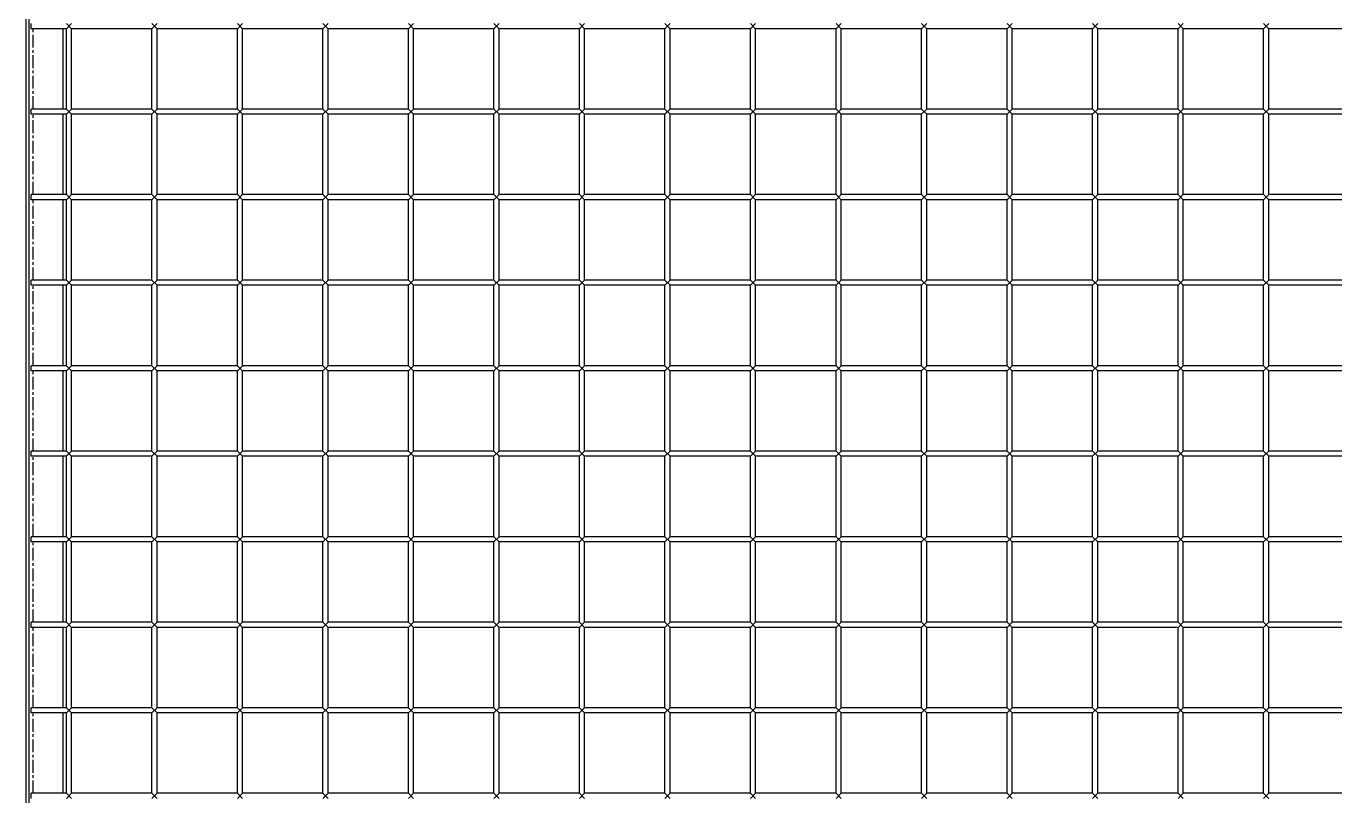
# Model space of a CAD drawing. Header units: millimetres. Extents: x -198529 to 244266, y -64 to 158464.
# Drawn here: x -172781 to -172015, y 119691 to 120141 of the extents above; entities that cross this region are included whole.
import ezdxf

# ---------------------------------------------------------------- set-up
doc = ezdxf.new("R2010")
doc.units = ezdxf.units.MM
doc.linetypes.add('CENTER', pattern=[12, 7.5, -1.5, 1.5, -1.5])
doc.layers.add('0-DCC', color=30, linetype='Continuous')

# ---------------------------------------------------------------- blocks, each defined once
blk = doc.blocks.new('DCC2850x2300(右)')
at = {"color": 0, "linetype": 'Continuous'}
for p, q in [((53810, -74478.48), (53810, -72178.48)), ((53808.5, -72230.88), (53808.5, -74426.08)), ((53086.5, -73603.48), (53083.5, -73606.48)), ((53086.5, -73606.48), (53083.5, -73603.48)), ((53136.5, -73603.48), (53133.5, -73606.48)), ((53136.5, -73606.48), (53133.5, -73603.48)), ((53186.5, -73603.48), (53183.5, -73606.48)), ((53186.5, -73606.48), (53183.5, -73603.48)), ((53236.5, -73603.48), (53233.5, -73606.48)), ((53236.5, -73606.48), (53233.5, -73603.48)), ((53286.5, -73603.48), (53283.5, -73606.48)), ((53286.5, -73606.48), (53283.5, -73603.48)), ((53336.5, -73603.48), (53333.5, -73606.48)), ((53336.5, -73606.48), (53333.5, -73603.48)), ((53386.5, -73603.48), (53383.5, -73606.48)), ((53386.5, -73606.48), (53383.5, -73603.48)), ((53436.5, -73603.48), (53433.5, -73606.48)), ((53436.5, -73606.48), (53433.5, -73603.48)), ((53486.5, -73603.48), (53483.5, -73606.48)), ((53486.5, -73606.48), (53483.5, -73603.48)), ((53536.5, -73603.48), (53533.5, -73606.48)), ((53536.5, -73606.48), (53533.5, -73603.48)), ((53583.5, -73606.48), (53586.5, -73603.48)), ((53586.5, -73606.48), (53583.5, -73603.48)), ((53633.5, -73606.48), (53636.5, -73603.48)), ((53636.5, -73606.48), (53633.5, -73603.48)), ((53683.5, -73606.48), (53686.5, -73603.48)), ((53686.5, -73606.48), (53683.5, -73603.48)), ((53733.5, -73606.48), (53736.5, -73603.48)), ((53736.5, -73606.48), (53733.5, -73603.48)), ((53783.5, -73606.48), (53786.5, -73603.48)), ((53786.5, -73606.48), (53783.5, -73603.48)), ((53807, -73606.48), (53807, -73603.48)), ((53036.5, -73606.48), (53083.5, -73606.48)), ((53083.5, -73653.48), (53083.5, -73606.48)), ((53086.5, -73653.48), (53086.5, -73606.48)), ((53086.5, -73606.48), (53133.5, -73606.48)), ((53133.5, -73653.48), (53133.5, -73606.48)), ((53136.5, -73653.48), (53136.5, -73606.48)), ((53136.5, -73606.48), (53183.5, -73606.48)), ((53183.5, -73653.48), (53183.5, -73606.48)), ((53186.5, -73653.48), (53186.5, -73606.48)), ((53186.5, -73606.48), (53233.5, -73606.48)), ((53233.5, -73653.48), (53233.5, -73606.48)), ((53236.5, -73653.48), (53236.5, -73606.48)), ((53236.5, -73606.48), (53283.5, -73606.48)), ((53283.5, -73653.48), (53283.5, -73606.48)), ((53286.5, -73653.48), (53286.5, -73606.48)), ((53286.5, -73606.48), (53333.5, -73606.48)), ((53333.5, -73653.48), (53333.5, -73606.48)), ((53336.5, -73653.48), (53336.5, -73606.48)), ((53336.5, -73606.48), (53383.5, -73606.48)), ((53383.5, -73653.48), (53383.5, -73606.48)), ((53386.5, -73653.48), (53386.5, -73606.48)), ((53386.5, -73606.48), (53433.5, -73606.48)), ((53433.5, -73653.48), (53433.5, -73606.48)), ((53436.5, -73653.48), (53436.5, -73606.48)), ((53436.5, -73606.48), (53483.5, -73606.48)), ((53483.5, -73653.48), (53483.5, -73606.48)), ((53486.5, -73653.48), (53486.5, -73606.48)), ((53486.5, -73606.48), (53533.5, -73606.48)), ((53533.5, -73653.48), (53533.5, -73606.48)), ((53536.5, -73653.48), (53536.5, -73606.48)), ((53536.5, -73606.48), (53583.5, -73606.48)), ((53583.5, -73653.48), (53583.5, -73606.48)), ((53586.5, -73653.48), (53586.5, -73606.48)), ((53586.5, -73606.48), (53633.5, -73606.48)), ((53633.5, -73653.48), (53633.5, -73606.48)), ((53636.5, -73653.48), (53636.5, -73606.48)), ((53636.5, -73606.48), (53683.5, -73606.48)), ((53683.5, -73653.48), (53683.5, -73606.48)), ((53686.5, -73653.48), (53686.5, -73606.48)), ((53686.5, -73606.48), (53733.5, -73606.48)), ((53733.5, -73653.48), (53733.5, -73606.48)), ((53736.5, -73653.48), (53736.5, -73606.48)), ((53736.5, -73606.48), (53783.5, -73606.48)), ((53783.5, -73653.48), (53783.5, -73606.48)), ((53786.5, -73653.48), (53786.5, -73606.48)), ((53786.5, -73606.48), (53807, -73606.48)), ((53788.5, -73606.48), (53788.5, -73653.48)), ((53036.5, -73653.48), (53083.5, -73653.48)), ((53036.5, -73656.48), (53083.5, -73656.48)), ((53086.5, -73653.48), (53083.5, -73656.48)), ((53086.5, -73656.48), (53083.5, -73653.48)), ((53083.5, -73703.48), (53083.5, -73656.48)), ((53086.5, -73653.48), (53133.5, -73653.48)), ((53086.5, -73703.48), (53086.5, -73656.48)), ((53086.5, -73656.48), (53133.5, -73656.48)), ((53136.5, -73653.48), (53133.5, -73656.48)), ((53136.5, -73656.48), (53133.5, -73653.48)), ((53133.5, -73703.48), (53133.5, -73656.48)), ((53136.5, -73653.48), (53183.5, -73653.48)), ((53136.5, -73703.48), (53136.5, -73656.48)), ((53136.5, -73656.48), (53183.5, -73656.48)), ((53186.5, -73653.48), (53183.5, -73656.48)), ((53186.5, -73656.48), (53183.5, -73653.48)), ((53183.5, -73703.48), (53183.5, -73656.48)), ((53186.5, -73653.48), (53233.5, -73653.48)), ((53186.5, -73703.48), (53186.5, -73656.48)), ((53186.5, -73656.48), (53233.5, -73656.48)), ((53236.5, -73653.48), (53233.5, -73656.48)), ((53236.5, -73656.48), (53233.5, -73653.48)), ((53233.5, -73703.48), (53233.5, -73656.48)), ((53236.5, -73653.48), (53283.5, -73653.48)), ((53236.5, -73703.48), (53236.5, -73656.48)), ((53236.5, -73656.48), (53283.5, -73656.48)), ((53286.5, -73653.48), (53283.5, -73656.48)), ((53286.5, -73656.48), (53283.5, -73653.48)), ((53283.5, -73703.48), (53283.5, -73656.48)), ((53286.5, -73653.48), (53333.5, -73653.48)), ((53286.5, -73703.48), (53286.5, -73656.48)), ((53286.5, -73656.48), (53333.5, -73656.48)), ((53336.5, -73653.48), (53333.5, -73656.48)), ((53336.5, -73656.48), (53333.5, -73653.48)), ((53333.5, -73703.48), (53333.5, -73656.48)), ((53336.5, -73653.48), (53383.5, -73653.48)), ((53336.5, -73703.48), (53336.5, -73656.48)), ((53336.5, -73656.48), (53383.5, -73656.48)), ((53386.5, -73653.48), (53383.5, -73656.48)), ((53386.5, -73656.48), (53383.5, -73653.48)), ((53383.5, -73703.48), (53383.5, -73656.48)), ((53386.5, -73653.48), (53433.5, -73653.48)), ((53386.5, -73703.48), (53386.5, -73656.48)), ((53386.5, -73656.48), (53433.5, -73656.48)), ((53436.5, -73653.48), (53433.5, -73656.48)), ((53436.5, -73656.48), (53433.5, -73653.48)), ((53433.5, -73703.48), (53433.5, -73656.48)), ((53436.5, -73653.48), (53483.5, -73653.48)), ((53436.5, -73703.48), (53436.5, -73656.48)), ((53436.5, -73656.48), (53483.5, -73656.48)), ((53486.5, -73653.48), (53483.5, -73656.48)), ((53486.5, -73656.48), (53483.5, -73653.48)), ((53483.5, -73703.48), (53483.5, -73656.48)), ((53486.5, -73653.48), (53533.5, -73653.48)), ((53486.5, -73703.48), (53486.5, -73656.48)), ((53486.5, -73656.48), (53533.5, -73656.48)), ((53536.5, -73653.48), (53533.5, -73656.48)), ((53536.5, -73656.48), (53533.5, -73653.48)), ((53533.5, -73703.48), (53533.5, -73656.48)), ((53536.5, -73653.48), (53583.5, -73653.48)), ((53536.5, -73703.48), (53536.5, -73656.48)), ((53536.5, -73656.48), (53583.5, -73656.48)), ((53586.5, -73653.48), (53583.5, -73656.48)), ((53586.5, -73656.48), (53583.5, -73653.48)), ((53583.5, -73703.48), (53583.5, -73656.48)), ((53586.5, -73653.48), (53633.5, -73653.48)), ((53586.5, -73703.48), (53586.5, -73656.48)), ((53586.5, -73656.48), (53633.5, -73656.48)), ((53633.5, -73656.48), (53636.5, -73653.48)), ((53636.5, -73656.48), (53633.5, -73653.48)), ((53633.5, -73703.48), (53633.5, -73656.48)), ((53636.5, -73653.48), (53683.5, -73653.48)), ((53636.5, -73703.48), (53636.5, -73656.48)), ((53636.5, -73656.48), (53683.5, -73656.48)), ((53683.5, -73656.48), (53686.5, -73653.48)), ((53686.5, -73656.48), (53683.5, -73653.48)), ((53683.5, -73703.48), (53683.5, -73656.48)), ((53686.5, -73653.48), (53733.5, -73653.48)), ((53686.5, -73703.48), (53686.5, -73656.48)), ((53686.5, -73656.48), (53733.5, -73656.48)), ((53733.5, -73656.48), (53736.5, -73653.48)), ((53736.5, -73656.48), (53733.5, -73653.48)), ((53733.5, -73703.48), (53733.5, -73656.48)), ((53736.5, -73653.48), (53783.5, -73653.48)), ((53736.5, -73703.48), (53736.5, -73656.48)), ((53736.5, -73656.48), (53783.5, -73656.48)), ((53783.5, -73656.48), (53786.5, -73653.48)), ((53786.5, -73656.48), (53783.5, -73653.48)), ((53783.5, -73703.48), (53783.5, -73656.48)), ((53786.5, -73653.48), (53807, -73653.48)), ((53786.5, -73703.48), (53786.5, -73656.48)), ((53786.5, -73656.48), (53807, -73656.48)), ((53788.5, -73656.48), (53788.5, -73703.48)), ((53807, -73656.48), (53807, -73653.48)), ((53036.5, -73703.48), (53083.5, -73703.48)), ((53086.5, -73703.48), (53083.5, -73706.48)), ((53086.5, -73706.48), (53083.5, -73703.48)), ((53086.5, -73703.48), (53133.5, -73703.48)), ((53136.5, -73703.48), (53133.5, -73706.48)), ((53136.5, -73706.48), (53133.5, -73703.48)), ((53136.5, -73703.48), (53183.5, -73703.48)), ((53186.5, -73703.48), (53183.5, -73706.48)), ((53186.5, -73706.48), (53183.5, -73703.48)), ((53186.5, -73703.48), (53233.5, -73703.48)), ((53236.5, -73703.48), (53233.5, -73706.48)), ((53236.5, -73706.48), (53233.5, -73703.48)), ((53236.5, -73703.48), (53283.5, -73703.48)), ((53286.5, -73703.48), (53283.5, -73706.48)), ((53286.5, -73706.48), (53283.5, -73703.48)), ((53286.5, -73703.48), (53333.5, -73703.48)), ((53336.5, -73703.48), (53333.5, -73706.48)), ((53336.5, -73706.48), (53333.5, -73703.48)), ((53336.5, -73703.48), (53383.5, -73703.48)), ((53386.5, -73703.48), (53383.5, -73706.48)), ((53386.5, -73706.48), (53383.5, -73703.48)), ((53386.5, -73703.48), (53433.5, -73703.48)), ((53436.5, -73703.48), (53433.5, -73706.48)), ((53436.5, -73706.48), (53433.5, -73703.48)), ((53436.5, -73703.48), (53483.5, -73703.48)), ((53486.5, -73703.48), (53483.5, -73706.48)), ((53486.5, -73706.48), (53483.5, -73703.48)), ((53486.5, -73703.48), (53533.5, -73703.48)), ((53536.5, -73703.48), (53533.5, -73706.48)), ((53536.5, -73706.48), (53533.5, -73703.48)), ((53536.5, -73703.48), (53583.5, -73703.48)), ((53586.5, -73703.48), (53583.5, -73706.48)), ((53586.5, -73706.48), (53583.5, -73703.48)), ((53586.5, -73703.48), (53633.5, -73703.48)), ((53636.5, -73703.48), (53633.5, -73706.48)), ((53636.5, -73706.48), (53633.5, -73703.48)), ((53636.5, -73703.48), (53683.5, -73703.48)), ((53683.5, -73706.48), (53686.5, -73703.48)), ((53686.5, -73706.48), (53683.5, -73703.48)), ((53686.5, -73703.48), (53733.5, -73703.48)), ((53733.5, -73706.48), (53736.5, -73703.48)), ((53736.5, -73706.48), (53733.5, -73703.48)), ((53736.5, -73703.48), (53783.5, -73703.48)), ((53783.5, -73706.48), (53786.5, -73703.48)), ((53786.5, -73706.48), (53783.5, -73703.48)), ((53786.5, -73703.48), (53807, -73703.48)), ((53807, -73706.48), (53807, -73703.48)), ((53036.5, -73706.48), (53083.5, -73706.48)), ((53083.5, -73753.48), (53083.5, -73706.48)), ((53086.5, -73753.48), (53086.5, -73706.48)), ((53086.5, -73706.48), (53133.5, -73706.48)), ((53133.5, -73753.48), (53133.5, -73706.48)), ((53136.5, -73753.48), (53136.5, -73706.48)), ((53136.5, -73706.48), (53183.5, -73706.48)), ((53183.5, -73753.48), (53183.5, -73706.48)), ((53186.5, -73753.48), (53186.5, -73706.48)), ((53186.5, -73706.48), (53233.5, -73706.48)), ((53233.5, -73753.48), (53233.5, -73706.48)), ((53236.5, -73753.48), (53236.5, -73706.48)), ((53236.5, -73706.48), (53283.5, -73706.48)), ((53283.5, -73753.48), (53283.5, -73706.48)), ((53286.5, -73753.48), (53286.5, -73706.48)), ((53286.5, -73706.48), (53333.5, -73706.48)), ((53333.5, -73753.48), (53333.5, -73706.48)), ((53336.5, -73753.48), (53336.5, -73706.48)), ((53336.5, -73706.48), (53383.5, -73706.48)), ((53383.5, -73753.48), (53383.5, -73706.48)), ((53386.5, -73753.48), (53386.5, -73706.48)), ((53386.5, -73706.48), (53433.5, -73706.48)), ((53433.5, -73753.48), (53433.5, -73706.48)), ((53436.5, -73753.48), (53436.5, -73706.48)), ((53436.5, -73706.48), (53483.5, -73706.48)), ((53483.5, -73753.48), (53483.5, -73706.48)), ((53486.5, -73753.48), (53486.5, -73706.48)), ((53486.5, -73706.48), (53533.5, -73706.48)), ((53533.5, -73753.48), (53533.5, -73706.48)), ((53536.5, -73753.48), (53536.5, -73706.48)), ((53536.5, -73706.48), (53583.5, -73706.48)), ((53583.5, -73753.48), (53583.5, -73706.48)), ((53586.5, -73753.48), (53586.5, -73706.48)), ((53586.5, -73706.48), (53633.5, -73706.48)), ((53633.5, -73753.48), (53633.5, -73706.48)), ((53636.5, -73753.48), (53636.5, -73706.48)), ((53636.5, -73706.48), (53683.5, -73706.48)), ((53683.5, -73753.48), (53683.5, -73706.48)), ((53686.5, -73753.48), (53686.5, -73706.48)), ((53686.5, -73706.48), (53733.5, -73706.48)), ((53733.5, -73753.48), (53733.5, -73706.48)), ((53736.5, -73753.48), (53736.5, -73706.48)), ((53736.5, -73706.48), (53783.5, -73706.48)), ((53783.5, -73753.48), (53783.5, -73706.48)), ((53786.5, -73753.48), (53786.5, -73706.48)), ((53786.5, -73706.48), (53807, -73706.48)), ((53788.5, -73706.48), (53788.5, -73753.48)), ((53036.5, -73753.48), (53083.5, -73753.48)), ((53036.5, -73756.48), (53083.5, -73756.48)), ((53086.5, -73753.48), (53083.5, -73756.48)), ((53086.5, -73756.48), (53083.5, -73753.48)), ((53083.5, -73803.48), (53083.5, -73756.48)), ((53086.5, -73753.48), (53133.5, -73753.48)), ((53086.5, -73803.48), (53086.5, -73756.48)), ((53086.5, -73756.48), (53133.5, -73756.48)), ((53136.5, -73753.48), (53133.5, -73756.48)), ((53136.5, -73756.48), (53133.5, -73753.48)), ((53133.5, -73803.48), (53133.5, -73756.48)), ((53136.5, -73753.48), (53183.5, -73753.48)), ((53136.5, -73803.48), (53136.5, -73756.48)), ((53136.5, -73756.48), (53183.5, -73756.48)), ((53186.5, -73753.48), (53183.5, -73756.48)), ((53186.5, -73756.48), (53183.5, -73753.48)), ((53183.5, -73803.48), (53183.5, -73756.48)), ((53186.5, -73753.48), (53233.5, -73753.48)), ((53186.5, -73803.48), (53186.5, -73756.48)), ((53186.5, -73756.48), (53233.5, -73756.48)), ((53236.5, -73753.48), (53233.5, -73756.48)), ((53236.5, -73756.48), (53233.5, -73753.48)), ((53233.5, -73803.48), (53233.5, -73756.48)), ((53236.5, -73753.48), (53283.5, -73753.48)), ((53236.5, -73803.48), (53236.5, -73756.48)), ((53236.5, -73756.48), (53283.5, -73756.48)), ((53286.5, -73753.48), (53283.5, -73756.48)), ((53286.5, -73756.48), (53283.5, -73753.48)), ((53283.5, -73803.48), (53283.5, -73756.48)), ((53286.5, -73753.48), (53333.5, -73753.48)), ((53286.5, -73803.48), (53286.5, -73756.48)), ((53286.5, -73756.48), (53333.5, -73756.48)), ((53336.5, -73753.48), (53333.5, -73756.48)), ((53336.5, -73756.48), (53333.5, -73753.48)), ((53333.5, -73803.48), (53333.5, -73756.48)), ((53336.5, -73753.48), (53383.5, -73753.48)), ((53336.5, -73803.48), (53336.5, -73756.48)), ((53336.5, -73756.48), (53383.5, -73756.48)), ((53386.5, -73753.48), (53383.5, -73756.48)), ((53386.5, -73756.48), (53383.5, -73753.48)), ((53383.5, -73803.48), (53383.5, -73756.48)), ((53386.5, -73753.48), (53433.5, -73753.48)), ((53386.5, -73803.48), (53386.5, -73756.48)), ((53386.5, -73756.48), (53433.5, -73756.48)), ((53436.5, -73753.48), (53433.5, -73756.48)), ((53436.5, -73756.48), (53433.5, -73753.48)), ((53433.5, -73803.48), (53433.5, -73756.48)), ((53436.5, -73753.48), (53483.5, -73753.48)), ((53436.5, -73803.48), (53436.5, -73756.48)), ((53436.5, -73756.48), (53483.5, -73756.48)), ((53486.5, -73753.48), (53483.5, -73756.48)), ((53486.5, -73756.48), (53483.5, -73753.48)), ((53483.5, -73803.48), (53483.5, -73756.48)), ((53486.5, -73753.48), (53533.5, -73753.48)), ((53486.5, -73803.48), (53486.5, -73756.48)), ((53486.5, -73756.48), (53533.5, -73756.48)), ((53536.5, -73753.48), (53533.5, -73756.48)), ((53536.5, -73756.48), (53533.5, -73753.48)), ((53533.5, -73803.48), (53533.5, -73756.48)), ((53536.5, -73753.48), (53583.5, -73753.48)), ((53536.5, -73803.48), (53536.5, -73756.48)), ((53536.5, -73756.48), (53583.5, -73756.48)), ((53586.5, -73753.48), (53583.5, -73756.48)), ((53586.5, -73756.48), (53583.5, -73753.48)), ((53583.5, -73803.48), (53583.5, -73756.48)), ((53586.5, -73753.48), (53633.5, -73753.48)), ((53586.5, -73803.48), (53586.5, -73756.48)), ((53586.5, -73756.48), (53633.5, -73756.48)), ((53636.5, -73753.48), (53633.5, -73756.48)), ((53636.5, -73756.48), (53633.5, -73753.48)), ((53633.5, -73803.48), (53633.5, -73756.48)), ((53636.5, -73753.48), (53683.5, -73753.48)), ((53636.5, -73803.48), (53636.5, -73756.48)), ((53636.5, -73756.48), (53683.5, -73756.48)), ((53686.5, -73753.48), (53683.5, -73756.48)), ((53686.5, -73756.48), (53683.5, -73753.48)), ((53683.5, -73803.48), (53683.5, -73756.48)), ((53686.5, -73753.48), (53733.5, -73753.48)), ((53686.5, -73803.48), (53686.5, -73756.48)), ((53686.5, -73756.48), (53733.5, -73756.48)), ((53733.5, -73756.48), (53736.5, -73753.48)), ((53736.5, -73756.48), (53733.5, -73753.48)), ((53733.5, -73803.48), (53733.5, -73756.48)), ((53736.5, -73753.48), (53783.5, -73753.48)), ((53736.5, -73803.48), (53736.5, -73756.48)), ((53736.5, -73756.48), (53783.5, -73756.48)), ((53783.5, -73756.48), (53786.5, -73753.48)), ((53786.5, -73756.48), (53783.5, -73753.48)), ((53783.5, -73803.48), (53783.5, -73756.48)), ((53786.5, -73753.48), (53807, -73753.48)), ((53786.5, -73803.48), (53786.5, -73756.48)), ((53786.5, -73756.48), (53807, -73756.48)), ((53788.5, -73756.48), (53788.5, -73803.48)), ((53807, -73756.48), (53807, -73753.48)), ((53036.5, -73803.48), (53083.5, -73803.48)), ((53086.5, -73803.48), (53083.5, -73806.48)), ((53086.5, -73806.48), (53083.5, -73803.48)), ((53086.5, -73803.48), (53133.5, -73803.48)), ((53136.5, -73803.48), (53133.5, -73806.48)), ((53136.5, -73806.48), (53133.5, -73803.48)), ((53136.5, -73803.48), (53183.5, -73803.48)), ((53186.5, -73803.48), (53183.5, -73806.48)), ((53186.5, -73806.48), (53183.5, -73803.48)), ((53186.5, -73803.48), (53233.5, -73803.48)), ((53236.5, -73803.48), (53233.5, -73806.48)), ((53236.5, -73806.48), (53233.5, -73803.48)), ((53236.5, -73803.48), (53283.5, -73803.48)), ((53286.5, -73803.48), (53283.5, -73806.48)), ((53286.5, -73806.48), (53283.5, -73803.48)), ((53286.5, -73803.48), (53333.5, -73803.48)), ((53336.5, -73803.48), (53333.5, -73806.48)), ((53336.5, -73806.48), (53333.5, -73803.48)), ((53336.5, -73803.48), (53383.5, -73803.48)), ((53386.5, -73803.48), (53383.5, -73806.48)), ((53386.5, -73806.48), (53383.5, -73803.48)), ((53386.5, -73803.48), (53433.5, -73803.48)), ((53436.5, -73803.48), (53433.5, -73806.48)), ((53436.5, -73806.48), (53433.5, -73803.48)), ((53436.5, -73803.48), (53483.5, -73803.48)), ((53486.5, -73803.48), (53483.5, -73806.48)), ((53486.5, -73806.48), (53483.5, -73803.48)), ((53486.5, -73803.48), (53533.5, -73803.48)), ((53536.5, -73803.48), (53533.5, -73806.48)), ((53536.5, -73806.48), (53533.5, -73803.48)), ((53536.5, -73803.48), (53583.5, -73803.48)), ((53586.5, -73803.48), (53583.5, -73806.48)), ((53586.5, -73806.48), (53583.5, -73803.48)), ((53586.5, -73803.48), (53633.5, -73803.48)), ((53636.5, -73803.48), (53633.5, -73806.48)), ((53636.5, -73806.48), (53633.5, -73803.48)), ((53636.5, -73803.48), (53683.5, -73803.48)), ((53686.5, -73803.48), (53683.5, -73806.48)), ((53686.5, -73806.48), (53683.5, -73803.48)), ((53686.5, -73803.48), (53733.5, -73803.48)), ((53736.5, -73803.48), (53733.5, -73806.48)), ((53736.5, -73806.48), (53733.5, -73803.48)), ((53736.5, -73803.48), (53783.5, -73803.48)), ((53783.5, -73806.48), (53786.5, -73803.48)), ((53786.5, -73806.48), (53783.5, -73803.48)), ((53786.5, -73803.48), (53807, -73803.48)), ((53807, -73806.48), (53807, -73803.48)), ((53036.5, -73806.48), (53083.5, -73806.48)), ((53083.5, -73853.48), (53083.5, -73806.48)), ((53086.5, -73853.48), (53086.5, -73806.48)), ((53086.5, -73806.48), (53133.5, -73806.48)), ((53133.5, -73853.48), (53133.5, -73806.48)), ((53136.5, -73853.48), (53136.5, -73806.48)), ((53136.5, -73806.48), (53183.5, -73806.48)), ((53183.5, -73853.48), (53183.5, -73806.48)), ((53186.5, -73853.48), (53186.5, -73806.48)), ((53186.5, -73806.48), (53233.5, -73806.48)), ((53233.5, -73853.48), (53233.5, -73806.48)), ((53236.5, -73853.48), (53236.5, -73806.48)), ((53236.5, -73806.48), (53283.5, -73806.48)), ((53283.5, -73853.48), (53283.5, -73806.48)), ((53286.5, -73853.48), (53286.5, -73806.48)), ((53286.5, -73806.48), (53333.5, -73806.48)), ((53333.5, -73853.48), (53333.5, -73806.48)), ((53336.5, -73853.48), (53336.5, -73806.48)), ((53336.5, -73806.48), (53383.5, -73806.48)), ((53383.5, -73853.48), (53383.5, -73806.48)), ((53386.5, -73853.48), (53386.5, -73806.48)), ((53386.5, -73806.48), (53433.5, -73806.48)), ((53433.5, -73853.48), (53433.5, -73806.48)), ((53436.5, -73853.48), (53436.5, -73806.48)), ((53436.5, -73806.48), (53483.5, -73806.48)), ((53483.5, -73853.48), (53483.5, -73806.48)), ((53486.5, -73853.48), (53486.5, -73806.48)), ((53486.5, -73806.48), (53533.5, -73806.48)), ((53533.5, -73853.48), (53533.5, -73806.48)), ((53536.5, -73853.48), (53536.5, -73806.48)), ((53536.5, -73806.48), (53583.5, -73806.48)), ((53583.5, -73853.48), (53583.5, -73806.48)), ((53586.5, -73853.48), (53586.5, -73806.48)), ((53586.5, -73806.48), (53633.5, -73806.48)), ((53633.5, -73853.48), (53633.5, -73806.48)), ((53636.5, -73853.48), (53636.5, -73806.48)), ((53636.5, -73806.48), (53683.5, -73806.48)), ((53683.5, -73853.48), (53683.5, -73806.48)), ((53686.5, -73853.48), (53686.5, -73806.48)), ((53686.5, -73806.48), (53733.5, -73806.48)), ((53733.5, -73853.48), (53733.5, -73806.48)), ((53736.5, -73853.48), (53736.5, -73806.48)), ((53736.5, -73806.48), (53783.5, -73806.48)), ((53783.5, -73853.48), (53783.5, -73806.48)), ((53786.5, -73853.48), (53786.5, -73806.48)), ((53786.5, -73806.48), (53807, -73806.48)), ((53788.5, -73806.48), (53788.5, -73853.48)), ((53036.5, -73853.48), (53083.5, -73853.48)), ((53036.5, -73856.48), (53083.5, -73856.48)), ((53086.5, -73853.48), (53083.5, -73856.48)), ((53086.5, -73856.48), (53083.5, -73853.48)), ((53083.5, -73903.48), (53083.5, -73856.48)), ((53086.5, -73853.48), (53133.5, -73853.48)), ((53086.5, -73903.48), (53086.5, -73856.48)), ((53086.5, -73856.48), (53133.5, -73856.48)), ((53136.5, -73853.48), (53133.5, -73856.48)), ((53136.5, -73856.48), (53133.5, -73853.48)), ((53133.5, -73903.48), (53133.5, -73856.48)), ((53136.5, -73853.48), (53183.5, -73853.48)), ((53136.5, -73903.48), (53136.5, -73856.48)), ((53136.5, -73856.48), (53183.5, -73856.48)), ((53186.5, -73853.48), (53183.5, -73856.48)), ((53186.5, -73856.48), (53183.5, -73853.48)), ((53183.5, -73903.48), (53183.5, -73856.48)), ((53186.5, -73853.48), (53233.5, -73853.48)), ((53186.5, -73903.48), (53186.5, -73856.48)), ((53186.5, -73856.48), (53233.5, -73856.48)), ((53236.5, -73853.48), (53233.5, -73856.48)), ((53236.5, -73856.48), (53233.5, -73853.48)), ((53233.5, -73903.48), (53233.5, -73856.48)), ((53236.5, -73853.48), (53283.5, -73853.48)), ((53236.5, -73903.48), (53236.5, -73856.48)), ((53236.5, -73856.48), (53283.5, -73856.48)), ((53286.5, -73853.48), (53283.5, -73856.48)), ((53286.5, -73856.48), (53283.5, -73853.48)), ((53283.5, -73903.48), (53283.5, -73856.48)), ((53286.5, -73853.48), (53333.5, -73853.48)), ((53286.5, -73903.48), (53286.5, -73856.48)), ((53286.5, -73856.48), (53333.5, -73856.48)), ((53336.5, -73853.48), (53333.5, -73856.48)), ((53336.5, -73856.48), (53333.5, -73853.48)), ((53333.5, -73903.48), (53333.5, -73856.48)), ((53336.5, -73853.48), (53383.5, -73853.48)), ((53336.5, -73903.48), (53336.5, -73856.48)), ((53336.5, -73856.48), (53383.5, -73856.48)), ((53386.5, -73853.48), (53383.5, -73856.48)), ((53386.5, -73856.48), (53383.5, -73853.48)), ((53383.5, -73903.48), (53383.5, -73856.48)), ((53386.5, -73853.48), (53433.5, -73853.48)), ((53386.5, -73903.48), (53386.5, -73856.48)), ((53386.5, -73856.48), (53433.5, -73856.48)), ((53436.5, -73853.48), (53433.5, -73856.48)), ((53436.5, -73856.48), (53433.5, -73853.48)), ((53433.5, -73903.48), (53433.5, -73856.48)), ((53436.5, -73853.48), (53483.5, -73853.48)), ((53436.5, -73903.48), (53436.5, -73856.48)), ((53436.5, -73856.48), (53483.5, -73856.48)), ((53486.5, -73853.48), (53483.5, -73856.48)), ((53486.5, -73856.48), (53483.5, -73853.48)), ((53483.5, -73903.48), (53483.5, -73856.48)), ((53486.5, -73853.48), (53533.5, -73853.48)), ((53486.5, -73903.48), (53486.5, -73856.48)), ((53486.5, -73856.48), (53533.5, -73856.48)), ((53536.5, -73853.48), (53533.5, -73856.48)), ((53536.5, -73856.48), (53533.5, -73853.48)), ((53533.5, -73903.48), (53533.5, -73856.48)), ((53536.5, -73853.48), (53583.5, -73853.48)), ((53536.5, -73903.48), (53536.5, -73856.48)), ((53536.5, -73856.48), (53583.5, -73856.48)), ((53586.5, -73853.48), (53583.5, -73856.48)), ((53586.5, -73856.48), (53583.5, -73853.48)), ((53583.5, -73903.48), (53583.5, -73856.48)), ((53586.5, -73853.48), (53633.5, -73853.48)), ((53586.5, -73903.48), (53586.5, -73856.48)), ((53586.5, -73856.48), (53633.5, -73856.48)), ((53636.5, -73853.48), (53633.5, -73856.48)), ((53636.5, -73856.48), (53633.5, -73853.48)), ((53633.5, -73903.48), (53633.5, -73856.48)), ((53636.5, -73853.48), (53683.5, -73853.48)), ((53636.5, -73903.48), (53636.5, -73856.48)), ((53636.5, -73856.48), (53683.5, -73856.48)), ((53686.5, -73853.48), (53683.5, -73856.48)), ((53686.5, -73856.48), (53683.5, -73853.48)), ((53683.5, -73903.48), (53683.5, -73856.48)), ((53686.5, -73853.48), (53733.5, -73853.48)), ((53686.5, -73903.48), (53686.5, -73856.48)), ((53686.5, -73856.48), (53733.5, -73856.48)), ((53736.5, -73853.48), (53733.5, -73856.48)), ((53736.5, -73856.48), (53733.5, -73853.48)), ((53733.5, -73903.48), (53733.5, -73856.48)), ((53736.5, -73853.48), (53783.5, -73853.48)), ((53736.5, -73903.48), (53736.5, -73856.48)), ((53736.5, -73856.48), (53783.5, -73856.48)), ((53786.5, -73853.48), (53783.5, -73856.48)), ((53786.5, -73856.48), (53783.5, -73853.48)), ((53783.5, -73903.48), (53783.5, -73856.48)), ((53786.5, -73853.48), (53807, -73853.48)), ((53786.5, -73903.48), (53786.5, -73856.48)), ((53786.5, -73856.48), (53807, -73856.48)), ((53788.5, -73856.48), (53788.5, -73903.48)), ((53807, -73856.48), (53807, -73853.48)), ((53036.5, -73903.48), (53083.5, -73903.48)), ((53036.5, -73906.48), (53083.5, -73906.48)), ((53086.5, -73903.48), (53083.5, -73906.48)), ((53086.5, -73906.48), (53083.5, -73903.48)), ((53083.5, -73953.48), (53083.5, -73906.48)), ((53086.5, -73903.48), (53133.5, -73903.48)), ((53086.5, -73953.48), (53086.5, -73906.48)), ((53086.5, -73906.48), (53133.5, -73906.48)), ((53136.5, -73903.48), (53133.5, -73906.48)), ((53136.5, -73906.48), (53133.5, -73903.48)), ((53133.5, -73953.48), (53133.5, -73906.48)), ((53136.5, -73903.48), (53183.5, -73903.48)), ((53136.5, -73953.48), (53136.5, -73906.48)), ((53136.5, -73906.48), (53183.5, -73906.48)), ((53186.5, -73903.48), (53183.5, -73906.48)), ((53186.5, -73906.48), (53183.5, -73903.48)), ((53183.5, -73953.48), (53183.5, -73906.48)), ((53186.5, -73903.48), (53233.5, -73903.48)), ((53186.5, -73953.48), (53186.5, -73906.48)), ((53186.5, -73906.48), (53233.5, -73906.48)), ((53236.5, -73903.48), (53233.5, -73906.48)), ((53236.5, -73906.48), (53233.5, -73903.48)), ((53233.5, -73953.48), (53233.5, -73906.48)), ((53236.5, -73903.48), (53283.5, -73903.48)), ((53236.5, -73953.48), (53236.5, -73906.48)), ((53236.5, -73906.48), (53283.5, -73906.48)), ((53286.5, -73903.48), (53283.5, -73906.48)), ((53286.5, -73906.48), (53283.5, -73903.48)), ((53283.5, -73953.48), (53283.5, -73906.48)), ((53286.5, -73903.48), (53333.5, -73903.48)), ((53286.5, -73953.48), (53286.5, -73906.48)), ((53286.5, -73906.48), (53333.5, -73906.48)), ((53336.5, -73903.48), (53333.5, -73906.48)), ((53336.5, -73906.48), (53333.5, -73903.48)), ((53333.5, -73953.48), (53333.5, -73906.48)), ((53336.5, -73903.48), (53383.5, -73903.48)), ((53336.5, -73953.48), (53336.5, -73906.48)), ((53336.5, -73906.48), (53383.5, -73906.48)), ((53386.5, -73903.48), (53383.5, -73906.48)), ((53386.5, -73906.48), (53383.5, -73903.48)), ((53383.5, -73953.48), (53383.5, -73906.48)), ((53386.5, -73903.48), (53433.5, -73903.48)), ((53386.5, -73953.48), (53386.5, -73906.48)), ((53386.5, -73906.48), (53433.5, -73906.48)), ((53436.5, -73903.48), (53433.5, -73906.48)), ((53436.5, -73906.48), (53433.5, -73903.48)), ((53433.5, -73953.48), (53433.5, -73906.48)), ((53436.5, -73903.48), (53483.5, -73903.48)), ((53436.5, -73953.48), (53436.5, -73906.48)), ((53436.5, -73906.48), (53483.5, -73906.48)), ((53486.5, -73903.48), (53483.5, -73906.48)), ((53486.5, -73906.48), (53483.5, -73903.48)), ((53483.5, -73953.48), (53483.5, -73906.48)), ((53486.5, -73903.48), (53533.5, -73903.48)), ((53486.5, -73953.48), (53486.5, -73906.48)), ((53486.5, -73906.48), (53533.5, -73906.48)), ((53536.5, -73903.48), (53533.5, -73906.48)), ((53536.5, -73906.48), (53533.5, -73903.48)), ((53533.5, -73953.48), (53533.5, -73906.48)), ((53536.5, -73903.48), (53583.5, -73903.48)), ((53536.5, -73953.48), (53536.5, -73906.48)), ((53536.5, -73906.48), (53583.5, -73906.48)), ((53586.5, -73903.48), (53583.5, -73906.48)), ((53586.5, -73906.48), (53583.5, -73903.48)), ((53583.5, -73953.48), (53583.5, -73906.48)), ((53586.5, -73903.48), (53633.5, -73903.48)), ((53586.5, -73953.48), (53586.5, -73906.48)), ((53586.5, -73906.48), (53633.5, -73906.48)), ((53636.5, -73903.48), (53633.5, -73906.48)), ((53636.5, -73906.48), (53633.5, -73903.48)), ((53633.5, -73953.48), (53633.5, -73906.48)), ((53636.5, -73903.48), (53683.5, -73903.48)), ((53636.5, -73953.48), (53636.5, -73906.48)), ((53636.5, -73906.48), (53683.5, -73906.48)), ((53686.5, -73903.48), (53683.5, -73906.48)), ((53686.5, -73906.48), (53683.5, -73903.48)), ((53683.5, -73953.48), (53683.5, -73906.48)), ((53686.5, -73903.48), (53733.5, -73903.48)), ((53686.5, -73953.48), (53686.5, -73906.48)), ((53686.5, -73906.48), (53733.5, -73906.48)), ((53736.5, -73903.48), (53733.5, -73906.48)), ((53736.5, -73906.48), (53733.5, -73903.48)), ((53733.5, -73953.48), (53733.5, -73906.48)), ((53736.5, -73903.48), (53783.5, -73903.48)), ((53736.5, -73953.48), (53736.5, -73906.48)), ((53736.5, -73906.48), (53783.5, -73906.48)), ((53786.5, -73903.48), (53783.5, -73906.48)), ((53786.5, -73906.48), (53783.5, -73903.48)), ((53783.5, -73953.48), (53783.5, -73906.48)), ((53786.5, -73903.48), (53807, -73903.48)), ((53786.5, -73953.48), (53786.5, -73906.48)), ((53786.5, -73906.48), (53807, -73906.48)), ((53788.5, -73906.48), (53788.5, -73953.48)), ((53807, -73906.48), (53807, -73903.48)), ((53036.5, -73953.48), (53083.5, -73953.48)), ((53036.5, -73956.48), (53083.5, -73956.48)), ((53086.5, -73953.48), (53083.5, -73956.48)), ((53086.5, -73956.48), (53083.5, -73953.48)), ((53083.5, -74003.48), (53083.5, -73956.48)), ((53086.5, -73953.48), (53133.5, -73953.48)), ((53086.5, -74003.48), (53086.5, -73956.48)), ((53086.5, -73956.48), (53133.5, -73956.48)), ((53136.5, -73953.48), (53133.5, -73956.48)), ((53136.5, -73956.48), (53133.5, -73953.48)), ((53133.5, -74003.48), (53133.5, -73956.48)), ((53136.5, -73953.48), (53183.5, -73953.48)), ((53136.5, -74003.48), (53136.5, -73956.48)), ((53136.5, -73956.48), (53183.5, -73956.48)), ((53186.5, -73953.48), (53183.5, -73956.48)), ((53186.5, -73956.48), (53183.5, -73953.48)), ((53183.5, -74003.48), (53183.5, -73956.48)), ((53186.5, -73953.48), (53233.5, -73953.48)), ((53186.5, -74003.48), (53186.5, -73956.48)), ((53186.5, -73956.48), (53233.5, -73956.48)), ((53236.5, -73953.48), (53233.5, -73956.48)), ((53236.5, -73956.48), (53233.5, -73953.48)), ((53233.5, -74003.48), (53233.5, -73956.48)), ((53236.5, -73953.48), (53283.5, -73953.48)), ((53236.5, -74003.48), (53236.5, -73956.48)), ((53236.5, -73956.48), (53283.5, -73956.48)), ((53286.5, -73953.48), (53283.5, -73956.48)), ((53286.5, -73956.48), (53283.5, -73953.48)), ((53283.5, -74003.48), (53283.5, -73956.48)), ((53286.5, -73953.48), (53333.5, -73953.48)), ((53286.5, -74003.48), (53286.5, -73956.48)), ((53286.5, -73956.48), (53333.5, -73956.48)), ((53336.5, -73953.48), (53333.5, -73956.48)), ((53336.5, -73956.48), (53333.5, -73953.48)), ((53333.5, -74003.48), (53333.5, -73956.48)), ((53336.5, -73953.48), (53383.5, -73953.48)), ((53336.5, -74003.48), (53336.5, -73956.48)), ((53336.5, -73956.48), (53383.5, -73956.48)), ((53386.5, -73953.48), (53383.5, -73956.48)), ((53386.5, -73956.48), (53383.5, -73953.48)), ((53383.5, -74003.48), (53383.5, -73956.48)), ((53386.5, -73953.48), (53433.5, -73953.48)), ((53386.5, -74003.48), (53386.5, -73956.48)), ((53386.5, -73956.48), (53433.5, -73956.48)), ((53436.5, -73953.48), (53433.5, -73956.48)), ((53436.5, -73956.48), (53433.5, -73953.48)), ((53433.5, -74003.48), (53433.5, -73956.48)), ((53436.5, -73953.48), (53483.5, -73953.48)), ((53436.5, -74003.48), (53436.5, -73956.48)), ((53436.5, -73956.48), (53483.5, -73956.48)), ((53486.5, -73953.48), (53483.5, -73956.48)), ((53486.5, -73956.48), (53483.5, -73953.48)), ((53483.5, -74003.48), (53483.5, -73956.48)), ((53486.5, -73953.48), (53533.5, -73953.48)), ((53486.5, -74003.48), (53486.5, -73956.48)), ((53486.5, -73956.48), (53533.5, -73956.48)), ((53536.5, -73953.48), (53533.5, -73956.48)), ((53536.5, -73956.48), (53533.5, -73953.48)), ((53533.5, -74003.48), (53533.5, -73956.48)), ((53536.5, -73953.48), (53583.5, -73953.48)), ((53536.5, -74003.48), (53536.5, -73956.48)), ((53536.5, -73956.48), (53583.5, -73956.48)), ((53586.5, -73953.48), (53583.5, -73956.48)), ((53586.5, -73956.48), (53583.5, -73953.48)), ((53583.5, -74003.48), (53583.5, -73956.48)), ((53586.5, -73953.48), (53633.5, -73953.48)), ((53586.5, -74003.48), (53586.5, -73956.48)), ((53586.5, -73956.48), (53633.5, -73956.48)), ((53636.5, -73953.48), (53633.5, -73956.48)), ((53636.5, -73956.48), (53633.5, -73953.48)), ((53633.5, -74003.48), (53633.5, -73956.48)), ((53636.5, -73953.48), (53683.5, -73953.48)), ((53636.5, -74003.48), (53636.5, -73956.48)), ((53636.5, -73956.48), (53683.5, -73956.48)), ((53686.5, -73953.48), (53683.5, -73956.48)), ((53686.5, -73956.48), (53683.5, -73953.48)), ((53683.5, -74003.48), (53683.5, -73956.48)), ((53686.5, -73953.48), (53733.5, -73953.48)), ((53686.5, -74003.48), (53686.5, -73956.48)), ((53686.5, -73956.48), (53733.5, -73956.48)), ((53736.5, -73953.48), (53733.5, -73956.48)), ((53736.5, -73956.48), (53733.5, -73953.48)), ((53733.5, -74003.48), (53733.5, -73956.48)), ((53736.5, -73953.48), (53783.5, -73953.48)), ((53736.5, -74003.48), (53736.5, -73956.48)), ((53736.5, -73956.48), (53783.5, -73956.48)), ((53786.5, -73953.48), (53783.5, -73956.48)), ((53786.5, -73956.48), (53783.5, -73953.48)), ((53783.5, -74003.48), (53783.5, -73956.48)), ((53786.5, -73953.48), (53807, -73953.48)), ((53786.5, -74003.48), (53786.5, -73956.48)), ((53786.5, -73956.48), (53807, -73956.48)), ((53788.5, -73956.48), (53788.5, -74003.48)), ((53807, -73956.48), (53807, -73953.48)), ((53036.5, -74003.48), (53083.5, -74003.48)), ((53036.5, -74006.48), (53083.5, -74006.48)), ((53086.5, -74003.48), (53083.5, -74006.48)), ((53086.5, -74006.48), (53083.5, -74003.48)), ((53083.5, -74053.48), (53083.5, -74006.48)), ((53086.5, -74003.48), (53133.5, -74003.48)), ((53086.5, -74053.48), (53086.5, -74006.48)), ((53086.5, -74006.48), (53133.5, -74006.48)), ((53136.5, -74003.48), (53133.5, -74006.48)), ((53136.5, -74006.48), (53133.5, -74003.48)), ((53133.5, -74053.48), (53133.5, -74006.48)), ((53136.5, -74003.48), (53183.5, -74003.48)), ((53136.5, -74053.48), (53136.5, -74006.48)), ((53136.5, -74006.48), (53183.5, -74006.48)), ((53186.5, -74003.48), (53183.5, -74006.48)), ((53186.5, -74006.48), (53183.5, -74003.48)), ((53183.5, -74053.48), (53183.5, -74006.48)), ((53186.5, -74003.48), (53233.5, -74003.48)), ((53186.5, -74053.48), (53186.5, -74006.48)), ((53186.5, -74006.48), (53233.5, -74006.48)), ((53236.5, -74003.48), (53233.5, -74006.48)), ((53236.5, -74006.48), (53233.5, -74003.48)), ((53233.5, -74053.48), (53233.5, -74006.48)), ((53236.5, -74003.48), (53283.5, -74003.48)), ((53236.5, -74053.48), (53236.5, -74006.48)), ((53236.5, -74006.48), (53283.5, -74006.48)), ((53286.5, -74003.48), (53283.5, -74006.48)), ((53286.5, -74006.48), (53283.5, -74003.48)), ((53283.5, -74053.48), (53283.5, -74006.48)), ((53286.5, -74003.48), (53333.5, -74003.48)), ((53286.5, -74053.48), (53286.5, -74006.48)), ((53286.5, -74006.48), (53333.5, -74006.48)), ((53336.5, -74003.48), (53333.5, -74006.48)), ((53336.5, -74006.48), (53333.5, -74003.48)), ((53333.5, -74053.48), (53333.5, -74006.48)), ((53336.5, -74003.48), (53383.5, -74003.48)), ((53336.5, -74053.48), (53336.5, -74006.48)), ((53336.5, -74006.48), (53383.5, -74006.48)), ((53386.5, -74003.48), (53383.5, -74006.48)), ((53386.5, -74006.48), (53383.5, -74003.48)), ((53383.5, -74053.48), (53383.5, -74006.48)), ((53386.5, -74003.48), (53433.5, -74003.48)), ((53386.5, -74053.48), (53386.5, -74006.48)), ((53386.5, -74006.48), (53433.5, -74006.48)), ((53436.5, -74003.48), (53433.5, -74006.48)), ((53436.5, -74006.48), (53433.5, -74003.48)), ((53433.5, -74053.48), (53433.5, -74006.48)), ((53436.5, -74003.48), (53483.5, -74003.48)), ((53436.5, -74053.48), (53436.5, -74006.48)), ((53436.5, -74006.48), (53483.5, -74006.48)), ((53486.5, -74003.48), (53483.5, -74006.48)), ((53486.5, -74006.48), (53483.5, -74003.48)), ((53483.5, -74053.48), (53483.5, -74006.48)), ((53486.5, -74003.48), (53533.5, -74003.48)), ((53486.5, -74053.48), (53486.5, -74006.48)), ((53486.5, -74006.48), (53533.5, -74006.48)), ((53536.5, -74003.48), (53533.5, -74006.48)), ((53536.5, -74006.48), (53533.5, -74003.48)), ((53533.5, -74053.48), (53533.5, -74006.48)), ((53536.5, -74003.48), (53583.5, -74003.48)), ((53536.5, -74053.48), (53536.5, -74006.48)), ((53536.5, -74006.48), (53583.5, -74006.48)), ((53586.5, -74003.48), (53583.5, -74006.48)), ((53586.5, -74006.48), (53583.5, -74003.48)), ((53583.5, -74053.48), (53583.5, -74006.48)), ((53586.5, -74003.48), (53633.5, -74003.48)), ((53586.5, -74053.48), (53586.5, -74006.48)), ((53586.5, -74006.48), (53633.5, -74006.48)), ((53636.5, -74003.48), (53633.5, -74006.48)), ((53636.5, -74006.48), (53633.5, -74003.48)), ((53633.5, -74053.48), (53633.5, -74006.48)), ((53636.5, -74003.48), (53683.5, -74003.48)), ((53636.5, -74053.48), (53636.5, -74006.48)), ((53636.5, -74006.48), (53683.5, -74006.48)), ((53686.5, -74003.48), (53683.5, -74006.48)), ((53686.5, -74006.48), (53683.5, -74003.48)), ((53683.5, -74053.48), (53683.5, -74006.48)), ((53686.5, -74003.48), (53733.5, -74003.48)), ((53686.5, -74053.48), (53686.5, -74006.48)), ((53686.5, -74006.48), (53733.5, -74006.48)), ((53736.5, -74003.48), (53733.5, -74006.48)), ((53736.5, -74006.48), (53733.5, -74003.48)), ((53733.5, -74053.48), (53733.5, -74006.48)), ((53736.5, -74003.48), (53783.5, -74003.48)), ((53736.5, -74053.48), (53736.5, -74006.48)), ((53736.5, -74006.48), (53783.5, -74006.48)), ((53786.5, -74003.48), (53783.5, -74006.48)), ((53786.5, -74006.48), (53783.5, -74003.48)), ((53783.5, -74053.48), (53783.5, -74006.48)), ((53786.5, -74003.48), (53807, -74003.48)), ((53786.5, -74053.48), (53786.5, -74006.48)), ((53786.5, -74006.48), (53807, -74006.48)), ((53788.5, -74006.48), (53788.5, -74053.48)), ((53807, -74006.48), (53807, -74003.48)), ((53036.5, -74053.48), (53083.5, -74053.48)), ((53086.5, -74053.48), (53083.5, -74056.48)), ((53086.5, -74056.48), (53083.5, -74053.48)), ((53086.5, -74053.48), (53133.5, -74053.48)), ((53136.5, -74053.48), (53133.5, -74056.48)), ((53136.5, -74056.48), (53133.5, -74053.48)), ((53136.5, -74053.48), (53183.5, -74053.48)), ((53186.5, -74053.48), (53183.5, -74056.48)), ((53186.5, -74056.48), (53183.5, -74053.48)), ((53186.5, -74053.48), (53233.5, -74053.48)), ((53236.5, -74053.48), (53233.5, -74056.48)), ((53236.5, -74056.48), (53233.5, -74053.48)), ((53236.5, -74053.48), (53283.5, -74053.48)), ((53286.5, -74053.48), (53283.5, -74056.48)), ((53286.5, -74056.48), (53283.5, -74053.48)), ((53286.5, -74053.48), (53333.5, -74053.48)), ((53336.5, -74053.48), (53333.5, -74056.48)), ((53336.5, -74056.48), (53333.5, -74053.48)), ((53336.5, -74053.48), (53383.5, -74053.48)), ((53386.5, -74053.48), (53383.5, -74056.48)), ((53386.5, -74056.48), (53383.5, -74053.48)), ((53386.5, -74053.48), (53433.5, -74053.48)), ((53436.5, -74053.48), (53433.5, -74056.48)), ((53436.5, -74056.48), (53433.5, -74053.48)), ((53436.5, -74053.48), (53483.5, -74053.48)), ((53486.5, -74053.48), (53483.5, -74056.48)), ((53486.5, -74056.48), (53483.5, -74053.48)), ((53486.5, -74053.48), (53533.5, -74053.48)), ((53536.5, -74053.48), (53533.5, -74056.48)), ((53536.5, -74056.48), (53533.5, -74053.48)), ((53536.5, -74053.48), (53583.5, -74053.48)), ((53586.5, -74053.48), (53583.5, -74056.48)), ((53586.5, -74056.48), (53583.5, -74053.48)), ((53586.5, -74053.48), (53633.5, -74053.48)), ((53636.5, -74053.48), (53633.5, -74056.48)), ((53636.5, -74056.48), (53633.5, -74053.48)), ((53636.5, -74053.48), (53683.5, -74053.48)), ((53686.5, -74053.48), (53683.5, -74056.48)), ((53686.5, -74056.48), (53683.5, -74053.48)), ((53686.5, -74053.48), (53733.5, -74053.48)), ((53736.5, -74053.48), (53733.5, -74056.48)), ((53736.5, -74056.48), (53733.5, -74053.48)), ((53736.5, -74053.48), (53783.5, -74053.48)), ((53786.5, -74053.48), (53783.5, -74056.48)), ((53786.5, -74056.48), (53783.5, -74053.48)), ((53786.5, -74053.48), (53807, -74053.48)), ((53807, -74056.48), (53807, -74053.48))]:
    blk.add_line(p, q, dxfattribs=at)
at = {"color": 0, "linetype": 'CENTER'}
for p, q in [((53806, -73653.48), (53806, -73606.48)), ((53806, -73703.48), (53806, -73656.48)), ((53806, -73753.48), (53806, -73706.48)), ((53806, -73803.48), (53806, -73756.48)), ((53806, -73853.48), (53806, -73806.48)), ((53806, -73903.48), (53806, -73856.48)), ((53806, -73953.48), (53806, -73906.48)), ((53806, -74003.48), (53806, -73956.48)), ((53806, -74053.48), (53806, -74006.48))]:
    blk.add_line(p, q, dxfattribs=at)

msp = doc.modelspace()

# ---------------------------------------------------------------- block references
at = {"layer": '0-DCC', "xscale": -1}
msp.add_blockref('DCC2850x2300(右)', (-118970.54, 193745.49), dxfattribs=at)

doc.saveas('drawing.dxf')
